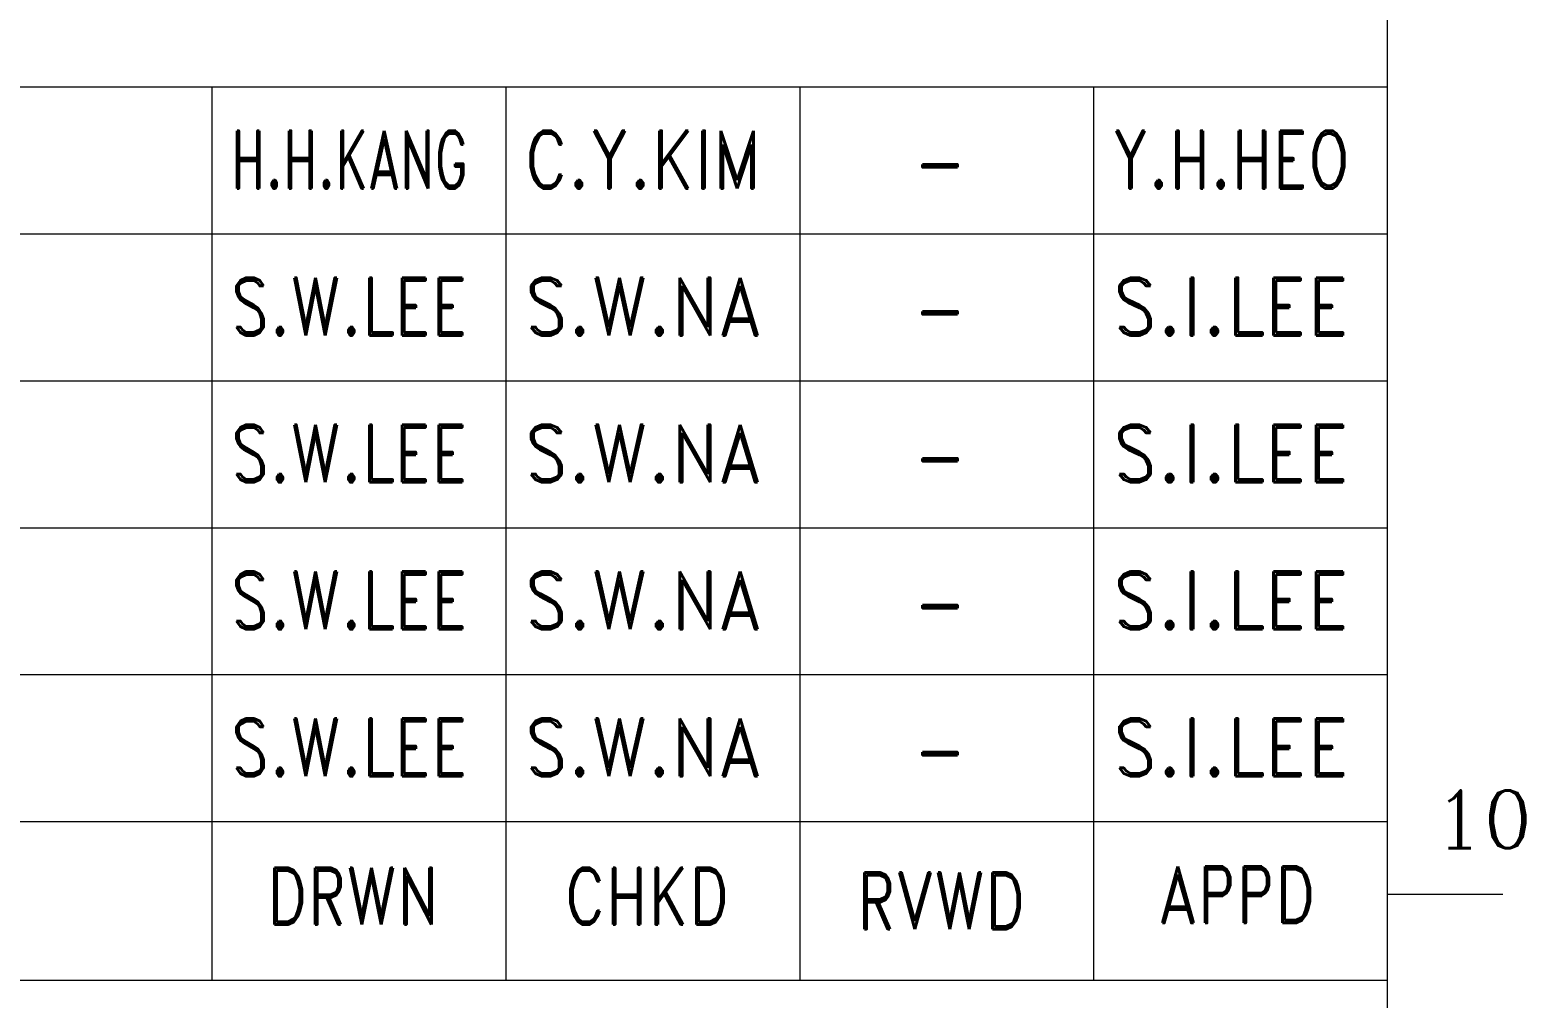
# Model space of a CAD drawing. Header units: millimetres. Extents: x -300 to 383236, y -195106 to -144646.
# Drawn here: x 64454 to 70063, y -185028 to -181395 of the extents above; entities that cross this region are included whole.
import ezdxf
from ezdxf.enums import TextEntityAlignment as Align

# ---------------------------------------------------------------- set-up
doc = ezdxf.new("R2010")
doc.units = ezdxf.units.MM
doc.header["$LTSCALE"] = 60
doc.layers.add('1', color=7, linetype='Continuous')
doc.layers.add('TAN-TIT', color=30, linetype='Continuous', lineweight=0)
doc.styles.add('COM', font='COMPLEX', dxfattribs={"height": 5})
doc.styles.add('KIM3', font='ROMAND.shx', dxfattribs={"width": 1.25, "height": 3})
doc.styles.add('RD6', font='ROMAND.shx', dxfattribs={"width": 0.83, "height": 6})

# ---------------------------------------------------------------- blocks, each defined once
blk = doc.blocks.new('A$C8e619059')
at = {"layer": 'TAN-TIT'}
blk.add_line((-18.379, 55.845), (-18.379, 0), dxfattribs=at)
blk = doc.blocks.new('BORDER')
at = {"layer": 'TAN-TIT'}
for p, q in [((232823, 3520), (232823, 164680)), ((232823, 44987), (193237, 44987)), ((221796, 44987), (221796, 33818)), ((225472, 44987), (225472, 33818)), ((229148, 44987), (229148, 33818)), ((232823, 43149), (193237, 43149)), ((232823, 41311), (193237, 41311)), ((232823, 39473), (193237, 39473)), ((232823, 37635), (193237, 37635)), ((232823, 35797), (193237, 35797)), ((232823, 34894), (234266, 34894)), ((193237, 33818), (232823, 33818))]:
    blk.add_line(p, q, dxfattribs=at)
at = {"xscale": 200, "yscale": 200, "zscale": 200}
blk.add_blockref('A$C8e619059', (221796, 33818), dxfattribs=at)
at = {"layer": 'TAN-TIT', "style": 'COM'}
blk.add_text('10', height=721, dxfattribs=at).set_placement((233400, 35471))
at = {"layer": 'TAN-TIT', "style": 'RD6', "width": 0.8}
for s, p in [('DRWN', (219887, 34516)), ('CHKD', (223563, 34516)), ('RVWD', (227241, 34457)), ('APPD', (230941, 34535))]:
    blk.add_text(s, height=706.9, dxfattribs=at).set_placement(p, align=Align.CENTER)

msp = doc.modelspace()

# ---------------------------------------------------------------- block references
at = {"layer": '1', "xscale": 0.3, "yscale": 0.3, "zscale": 0.3}
msp.add_blockref('BORDER', (-300, -195106.1), dxfattribs=at)

# ---------------------------------------------------------------- texts
at = {"style": 'KIM3'}
for s, width, p, p2 in [('H.H.KANG', 0.587257, (65207.4, -181989.9), (66096.6, -181989.9)), ('C.Y.KIM', 0.770775, (66310.1, -181989.9), (67199.3, -181989.9)), ('Y.H.HEO', 0.701844, (68515.7, -181989.9), (69404.9, -181989.9)), ('S.W.LEE', 0.71939, (65207.4, -182541.3), (66096.6, -182541.3)), ('S.W.NA', 0.799323, (66310.1, -182541.3), (67199.3, -182541.3)), ('S.I.LEE', 0.838125, (68515.7, -182541.3), (69404.9, -182541.3)), ('S.W.LEE', 0.71939, (65207.4, -183092.7), (66096.6, -183092.7)), ('S.W.NA', 0.799323, (66310.1, -183092.7), (67199.3, -183092.7)), ('S.I.LEE', 0.838125, (68515.7, -183092.7), (69404.9, -183092.7)), ('S.W.LEE', 0.71939, (65207.4, -183644), (66096.6, -183644)), ('S.W.NA', 0.799323, (66310.1, -183644), (67199.3, -183644)), ('S.I.LEE', 0.838125, (68515.7, -183644), (69404.9, -183644)), ('S.W.LEE', 0.71939, (65207.4, -184195.4), (66096.6, -184195.4)), ('S.W.NA', 0.799323, (66310.1, -184195.4), (67199.3, -184195.4)), ('S.I.LEE', 0.838125, (68515.7, -184195.4), (69404.9, -184195.4))]:
    msp.add_text(s, height=216.31, dxfattribs=dict(at, width=width)).set_placement(p, p2, align=Align.FIT)
at = {"style": 'KIM3', "width": 0.83}
for p in [(67868.2, -182003.1), (67868.2, -182554.5), (67868.2, -183105.8), (67868.2, -183657.2), (67868.2, -184208.6)]:
    msp.add_text('-', height=216.3, dxfattribs=at).set_placement(p, align=Align.CENTER)

doc.saveas('drawing.dxf')
